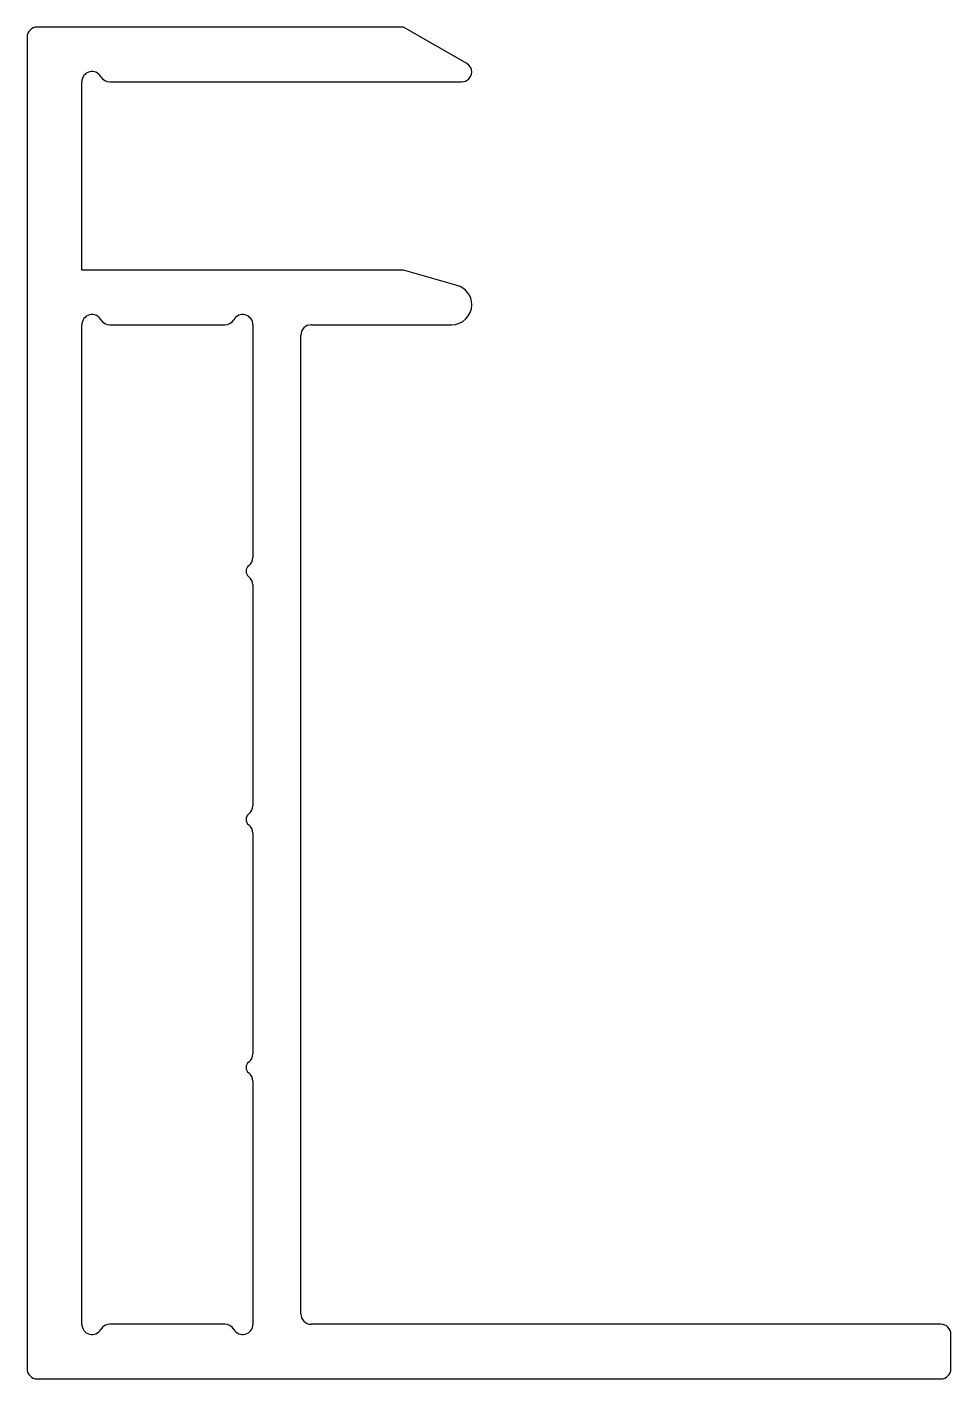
# Model space of a CAD drawing. Extents: x 1545.3 to 1572.3, y 1637.4 to 1676.9.
import ezdxf

# ---------------------------------------------------------------- set-up
doc = ezdxf.new("R2010")
doc.units = 0
doc.layers.get('0').update_dxf_attribs({"linetype": 'CONTINUOUS'})

msp = doc.modelspace()

# ---------------------------------------------------------------- linework, layer by layer
for p, q in [((1556.27, 1676.937), (1545.57, 1676.937)), ((1558.12, 1675.869), (1556.27, 1676.937)), ((1545.27, 1676.637), (1545.27, 1637.737)), ((1546.87, 1669.837), (1546.87, 1675.337)), ((1547.689, 1675.337), (1557.97, 1675.337)), ((1556.27, 1669.837), (1546.87, 1669.837)), ((1557.836, 1669.388), (1556.27, 1669.837)), ((1546.87, 1639.037), (1546.87, 1668.237)), ((1547.689, 1668.237), (1551.05, 1668.237)), ((1551.87, 1668.237), (1551.87, 1661.437)), ((1553.57, 1668.237), (1557.67, 1668.237)), ((1553.27, 1639.337), (1553.27, 1667.937)), ((1551.87, 1660.637), (1551.87, 1654.187)), ((1551.87, 1653.387), (1551.87, 1646.937)), ((1551.87, 1646.137), (1551.87, 1639.037)), ((1551.05, 1639.037), (1547.689, 1639.037)), ((1571.97, 1639.037), (1553.57, 1639.037)), ((1572.27, 1637.737), (1572.27, 1638.737)), ((1545.57, 1637.437), (1571.97, 1637.437))]:
    msp.add_line(p, q)
for centre, radius, start, end in [((1545.57, 1676.637), 0.3, 90, 180), ((1547.17, 1675.337), 0.3, 30.0002, 179.9997), ((1557.97, 1675.637), 0.3, 270, 357.3342), ((1557.97, 1675.609), 0.3, 2.6658, 60), ((1547.689, 1675.637), 0.3, 210.0002, 270), ((1557.67, 1668.812), 0.6, 1.2235, 73.9124), ((1547.17, 1668.237), 0.3, 30, 180), ((1551.57, 1668.237), 0.3, 0, 150), ((1557.67, 1668.837), 0.6, 270, 358.7765), ((1547.689, 1668.537), 0.3, 210, 270), ((1551.05, 1668.537), 0.3, 270, 330), ((1553.57, 1667.937), 0.3, 89.9396, 179.9703), ((1551.57, 1661.437), 0.3, 306.8699, 360), ((1551.87, 1661.037), 0.2, 126.8699, 233.1301), ((1551.57, 1660.637), 0.3, 0, 53.1301), ((1551.87, 1653.787), 0.2, 126.8699, 233.1301), ((1551.57, 1654.187), 0.3, 306.8699, 0), ((1551.57, 1653.387), 0.3, 0, 53.1301), ((1551.57, 1646.937), 0.3, 306.8699, 0), ((1551.87, 1646.537), 0.2, 126.8699, 233.1301), ((1551.57, 1646.137), 0.3, 0, 53.1301), ((1553.57, 1639.337), 0.3, 179.9703, 270), ((1547.17, 1639.037), 0.3, 180, 330), ((1547.689, 1638.737), 0.3, 90, 150), ((1551.05, 1638.737), 0.3, 30, 90), ((1551.57, 1639.037), 0.3, 210, 359.972), ((1571.97, 1638.737), 0.3, 0, 90), ((1545.57, 1637.737), 0.3, 180, 270), ((1571.97, 1637.737), 0.3, 270, 0)]:
    msp.add_arc(centre, radius, start, end)

doc.saveas('drawing.dxf')
